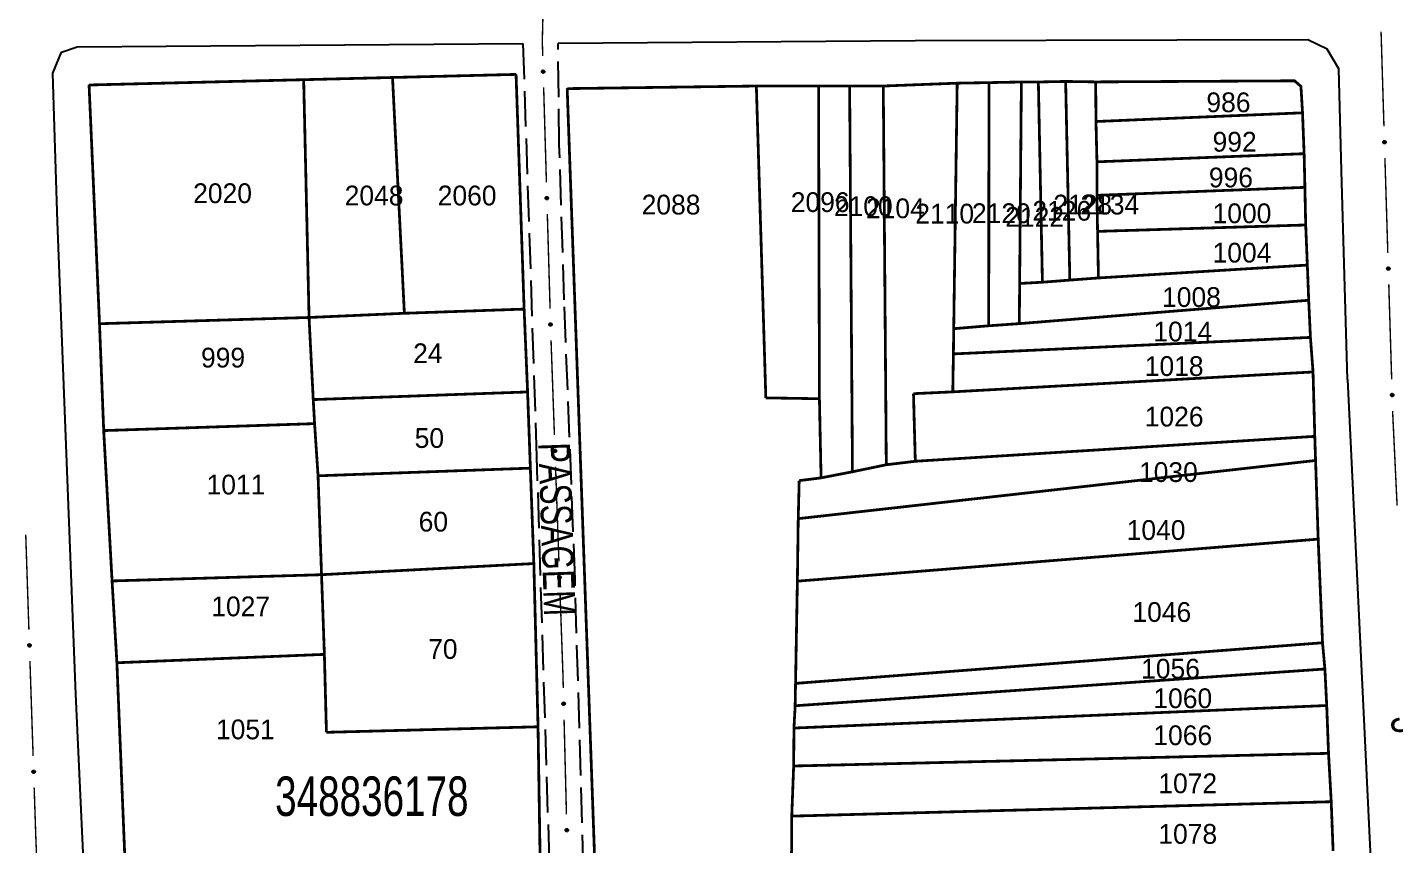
# Model space of a CAD drawing. Extents: x 202481 to 204056, y 4838981 to 4840330.
# Drawn here: x 202737.4 to 202910.4, y 4839778.5 to 4839881.9 of the extents above; entities that cross this region are included whole.
import ezdxf
from ezdxf.enums import TextEntityAlignment as Align

# ---------------------------------------------------------------- set-up
doc = ezdxf.new("R2010")
doc.units = 0
doc.header["$LTSCALE"] = 1.5
doc.header["$MEASUREMENT"] = 0
doc.linetypes.add('TRACO_11', pattern=[8, 3, -1, 3, -1])
for name, color, linetype in [('CD_MALHA_LOTES', 7, 'CONTINUOUS'), ('CD_TXT_QUADRA', 7, 'CONTINUOUS'), ('RU-QUADRA', 210, 'CONTINUOUS'), ('SV-EIXO-RUA-PAV', 20, 'CONTINUOUS'), ('SV-RUA-PAVIM', 7, 'CONTINUOUS'), ('SV-TXT-RUA-PAV', 7, 'CONTINUOUS'), ('Th_NmrPort', 1, 'CONTINUOUS')]:
    doc.layers.add(name, color=color, linetype=linetype)
doc.styles.add('ARIAL', font='ARIAL.SHX')

msp = doc.modelspace()

# ---------------------------------------------------------------- linework, layer by layer
at = {"layer": 'CD_MALHA_LOTES', "linetype": 'Continuous', "const_width": 0.35, "flags": 128}
for points in [[(202772.37, 4839875.24), (202745.22, 4839874.57)], [(202772.37, 4839875.24), (202783.61, 4839875.52)], [(202773.05, 4839845.16), (202772.37, 4839875.24)], [(202783.61, 4839875.52), (202799.24, 4839875.91)], [(202785.11, 4839845.69), (202783.61, 4839875.52)], [(202799.24, 4839875.91), (202800.26, 4839846.22)], [(202745.22, 4839874.57), (202746.54, 4839844.37)], [(202805.71, 4839874.11), (202829.64, 4839874.44)], [(202809.93, 4839755.71), (202805.71, 4839874.11)], [(202829.64, 4839874.44), (202837.51, 4839874.44)], [(202830.84, 4839834.99), (202829.64, 4839874.44)], [(202837.51, 4839874.44), (202841.44, 4839874.44)], [(202837.62, 4839834.88), (202837.51, 4839874.44)], [(202841.44, 4839874.44), (202845.7, 4839874.44)], [(202841.8, 4839825.64), (202841.44, 4839874.44)], [(202845.7, 4839874.44), (202855.05, 4839874.8)], [(202846.08, 4839826.53), (202845.7, 4839874.44)], [(202854.61, 4839843.74), (202855.05, 4839874.8)], [(202855.05, 4839874.8), (202859.07, 4839874.87)], [(202859.04, 4839844.11), (202859.07, 4839874.87)], [(202859.07, 4839874.87), (202863.17, 4839874.95)], [(202862.95, 4839849.46), (202863.17, 4839874.95)], [(202863.17, 4839874.95), (202865.32, 4839874.95)], [(202865.32, 4839874.95), (202868.77, 4839875.02)], [(202865.83, 4839849.62), (202865.32, 4839874.95)], [(202868.77, 4839875.02), (202872.57, 4839874.96)], [(202869.3, 4839849.89), (202868.77, 4839875.02)], [(202872.57, 4839874.96), (202897.73, 4839875.1), (202898.54, 4839874.39), (202898.74, 4839871.05)], [(202872.61, 4839869.95), (202872.57, 4839874.96)], [(202872.61, 4839869.95), (202898.74, 4839871.05)], [(202898.74, 4839871.05), (202898.94, 4839865.88)], [(202872.73, 4839864.85), (202872.61, 4839869.95)], [(202872.73, 4839864.85), (202898.94, 4839865.88)], [(202872.73, 4839860.61), (202872.73, 4839864.85)], [(202898.94, 4839865.88), (202899.04, 4839861.62)], [(202872.73, 4839860.61), (202899.04, 4839861.62)], [(202899.04, 4839861.62), (202899.14, 4839856.86)], [(202872.81, 4839856.05), (202872.73, 4839860.61)], [(202872.81, 4839856.05), (202899.14, 4839856.86)], [(202899.14, 4839856.86), (202899.35, 4839851.79)], [(202872.92, 4839850.16), (202872.81, 4839856.05)], [(202899.35, 4839851.79), (202872.92, 4839850.16)], [(202899.35, 4839851.79), (202899.52, 4839847.34)], [(202862.91, 4839844.38), (202862.95, 4839849.46)], [(202865.83, 4839849.62), (202862.95, 4839849.46)], [(202869.3, 4839849.89), (202865.83, 4839849.62)], [(202872.92, 4839850.16), (202869.3, 4839849.89)], [(202800.26, 4839846.22), (202785.11, 4839845.69)], [(202800.26, 4839846.22), (202800.7, 4839835.74)], [(202899.52, 4839847.34), (202862.91, 4839844.38)], [(202899.52, 4839847.34), (202899.74, 4839842.64)], [(202746.54, 4839844.37), (202773.05, 4839845.16)], [(202747.07, 4839830.85), (202746.54, 4839844.37)], [(202773.05, 4839845.16), (202785.11, 4839845.69)], [(202773.58, 4839834.77), (202773.05, 4839845.16)], [(202859.04, 4839844.11), (202854.61, 4839843.74)], [(202862.91, 4839844.38), (202859.04, 4839844.11)], [(202854.57, 4839840.55), (202854.61, 4839843.74)], [(202899.74, 4839842.64), (202854.57, 4839840.55)], [(202899.74, 4839842.64), (202900.07, 4839838.27)], [(202854.49, 4839835.75), (202854.57, 4839840.55)], [(202900.07, 4839838.27), (202854.49, 4839835.75)], [(202900.07, 4839838.27), (202900.29, 4839830.12)], [(202773.58, 4839834.77), (202800.7, 4839835.74)], [(202800.7, 4839835.74), (202801.05, 4839826.1)], [(202849.52, 4839835.52), (202854.49, 4839835.75)], [(202849.75, 4839826.97), (202849.52, 4839835.52)], [(202773.75, 4839831.73), (202773.58, 4839834.77)], [(202837.62, 4839834.88), (202830.84, 4839834.99)], [(202837.83, 4839824.87), (202837.62, 4839834.88)], [(202747.07, 4839830.85), (202773.75, 4839831.73)], [(202748.13, 4839811.83), (202747.07, 4839830.85)], [(202774.19, 4839825.13), (202773.75, 4839831.73)], [(202900.29, 4839830.12), (202849.75, 4839826.97)], [(202900.29, 4839830.12), (202900.39, 4839827.07)], [(202900.39, 4839827.07), (202834.94, 4839819.71)], [(202849.75, 4839826.97), (202846.08, 4839826.53)], [(202900.39, 4839827.07), (202900.72, 4839817.12)], [(202774.19, 4839825.13), (202801.05, 4839826.1)], [(202774.63, 4839812.62), (202774.19, 4839825.13)], [(202801.05, 4839826.1), (202801.49, 4839814.03)], [(202841.8, 4839825.64), (202837.83, 4839824.87)], [(202846.08, 4839826.53), (202841.8, 4839825.64)], [(202834.94, 4839819.71), (202835.06, 4839824.52)], [(202835.06, 4839824.52), (202837.83, 4839824.87)], [(202834.83, 4839811.8), (202834.94, 4839819.71)], [(202900.72, 4839817.12), (202834.83, 4839811.8)], [(202900.72, 4839817.12), (202901.27, 4839804.01)], [(202774.63, 4839812.62), (202801.49, 4839814.03)], [(202801.49, 4839814.03), (202802.02, 4839793.38)], [(202748.13, 4839811.83), (202774.63, 4839812.62)], [(202748.74, 4839801.48), (202748.13, 4839811.83)], [(202774.99, 4839802.54), (202774.63, 4839812.62)], [(202834.6, 4839798.87), (202834.83, 4839811.8)], [(202748.74, 4839801.48), (202774.99, 4839802.54)], [(202775.25, 4839792.68), (202774.99, 4839802.54)], [(202901.27, 4839804.01), (202834.6, 4839798.87)], [(202901.27, 4839804.01), (202901.57, 4839800.69)], [(202749.8, 4839775.46), (202748.74, 4839801.48)], [(202901.57, 4839800.69), (202834.55, 4839796.04)], [(202901.57, 4839800.69), (202901.8, 4839796.07)], [(202834.55, 4839796.04), (202834.6, 4839798.87)], [(202901.8, 4839796.07), (202834.4, 4839793.22)], [(202834.4, 4839793.22), (202834.55, 4839796.04)], [(202901.8, 4839796.07), (202902.03, 4839790.02)], [(202802.02, 4839793.38), (202775.25, 4839792.68)], [(202802.02, 4839793.38), (202802.28, 4839776.78)], [(202834.36, 4839788.42), (202834.4, 4839793.22)], [(202902.03, 4839790.02), (202834.36, 4839788.42)], [(202902.03, 4839790.02), (202902.37, 4839783.9)], [(202834.12, 4839782.08), (202834.36, 4839788.42)], [(202902.37, 4839783.9), (202834.12, 4839782.08)], [(202902.37, 4839783.9), (202902.61, 4839777.67)], [(202834.08, 4839775.36), (202834.12, 4839782.08)]]:
    msp.add_lwpolyline(points, dxfattribs=at)
at = {"layer": 'RU-QUADRA', "linetype": 'Continuous', "const_width": 0.18, "flags": 128}
for points in [[(202749.8, 4839775.46), (202748.74, 4839801.48), (202748.13, 4839811.83), (202747.07, 4839830.85), (202746.54, 4839844.37), (202745.22, 4839874.57), (202772.37, 4839875.24), (202783.61, 4839875.52), (202799.24, 4839875.91), (202800.26, 4839846.22), (202800.7, 4839835.74), (202801.05, 4839826.1), (202801.49, 4839814.03), (202802.02, 4839793.38), (202802.28, 4839776.78)], [(202809.93, 4839755.71), (202805.71, 4839874.11), (202829.64, 4839874.44), (202837.51, 4839874.44), (202841.44, 4839874.44), (202845.7, 4839874.44), (202855.05, 4839874.8), (202859.07, 4839874.87), (202863.17, 4839874.95), (202865.32, 4839874.95), (202868.77, 4839875.02), (202872.57, 4839874.96), (202897.73, 4839875.1), (202898.54, 4839874.39), (202898.74, 4839871.05), (202898.94, 4839865.88), (202899.04, 4839861.62), (202899.14, 4839856.86), (202899.35, 4839851.79), (202899.52, 4839847.34), (202899.74, 4839842.64), (202900.07, 4839838.27), (202900.29, 4839830.12), (202900.39, 4839827.07), (202900.72, 4839817.12), (202901.27, 4839804.01), (202901.57, 4839800.69), (202901.8, 4839796.07), (202902.03, 4839790.02), (202902.37, 4839783.9), (202902.61, 4839777.67)]]:
    msp.add_lwpolyline(points, dxfattribs=at)
at = {"layer": 'SV-EIXO-RUA-PAV', "const_width": 0.18}
for points in [[(202802.56, 4839880.12), (202802.71263, 4839886.25383)], [(202908.675608, 4839881.325384), (202909.041629, 4839869.330967)], [(202802.585135, 4839879.256095), (202802.56, 4839880.12)], [(202802.614218, 4839878.256518), (202802.585135, 4839879.256095)], [(202803.079538, 4839862.263285), (202802.730548, 4839874.25821)], [(202909.163637, 4839865.332828), (202909.529658, 4839853.338412)], [(202803.544858, 4839846.270053), (202803.195868, 4839858.264977)], [(202909.651665, 4839849.340273), (202910.017687, 4839837.345856)], [(202804.093035, 4839830.279502), (202803.665931, 4839842.271899)], [(202910.139694, 4839833.347717), (202910.15, 4839833.01)], [(202910.15, 4839833.01), (202910.704497, 4839821.361064)], [(202804.662506, 4839814.289639), (202804.235402, 4839826.282036)], [(202737.207328, 4839817.675807), (202737.606944, 4839805.682462)], [(202805.17, 4839800.04), (202804.804874, 4839810.292174)], [(202737.740149, 4839801.684681), (202738.139764, 4839789.691337)], [(202805.188566, 4839799.298906), (202805.17, 4839800.04)], [(202805.21361, 4839798.29922), (202805.188566, 4839799.298906)], [(202805.61432, 4839782.304238), (202805.313788, 4839794.300474)], [(202738.27297, 4839785.693555), (202738.472778, 4839779.696883)], [(202738.472778, 4839779.696883), (202738.49, 4839779.18)], [(202738.49, 4839779.18), (202738.711609, 4839773.70165)]]:
    msp.add_lwpolyline(points, dxfattribs=at)
at = {"layer": 'SV-EIXO-RUA-PAV'}
for points in [[(202802.566527, 4839876.110542), (202802.530481, 4839876.143598), (202802.50626, 4839876.179379), (202802.494648, 4839876.215036), (202802.492603, 4839876.249221), (202802.49445, 4839876.28443), (202802.504143, 4839876.319517), (202802.523528, 4839876.356076), (202802.556434, 4839876.392468), (202802.594719, 4839876.414871), (202802.629068, 4839876.428126), (202802.664591, 4839876.43231), (202802.698764, 4839876.429943), (202802.734877, 4839876.418669), (202802.771735, 4839876.398662), (202802.807528, 4839876.364689), (202802.831033, 4839876.329447), (202802.841359, 4839876.294663), (202802.84534, 4839876.258924), (202802.843024, 4839876.223001), (202802.83331, 4839876.188614), (202802.813099, 4839876.151541), (202802.779099, 4839876.116657), (202802.744218, 4839876.092813), (202802.709588, 4839876.082001), (202802.674314, 4839876.078874), (202802.638978, 4839876.080297), (202802.603302, 4839876.088573), (202802.566527, 4839876.110542)], [(202909.20828, 4839867.478869), (202909.244373, 4839867.445864), (202909.268645, 4839867.410118), (202909.280307, 4839867.374477), (202909.282401, 4839867.340295), (202909.280604, 4839867.305084), (202909.27096, 4839867.269984), (202909.251627, 4839867.233397), (202909.218774, 4839867.196958), (202909.180521, 4839867.174501), (202909.146191, 4839867.161197), (202909.110673, 4839867.156962), (202909.076497, 4839867.159281), (202909.040367, 4839867.170504), (202909.003482, 4839867.190458), (202908.96764, 4839867.224381), (202908.944085, 4839867.259588), (202908.93371, 4839867.294358), (202908.929678, 4839867.330092), (202908.931943, 4839867.366018), (202908.941609, 4839867.400418), (202908.961766, 4839867.437521), (202908.995717, 4839867.472452), (202909.030564, 4839867.496346), (202909.065179, 4839867.507207), (202909.100448, 4839867.510384), (202909.135787, 4839867.509012), (202909.171474, 4839867.500786), (202909.20828, 4839867.478869)], [(202803.031848, 4839860.11731), (202802.995801, 4839860.150366), (202802.97158, 4839860.186147), (202802.959968, 4839860.221804), (202802.957923, 4839860.255989), (202802.95977, 4839860.291198), (202802.969464, 4839860.326284), (202802.988849, 4839860.362844), (202803.021754, 4839860.399236), (202803.060039, 4839860.421639), (202803.094388, 4839860.434893), (202803.129911, 4839860.439078), (202803.164085, 4839860.436711), (202803.200198, 4839860.425437), (202803.237055, 4839860.40543), (202803.272848, 4839860.371457), (202803.296353, 4839860.336215), (202803.306679, 4839860.301431), (202803.31066, 4839860.265692), (202803.308344, 4839860.229769), (202803.29863, 4839860.195382), (202803.27842, 4839860.158308), (202803.24442, 4839860.123425), (202803.209538, 4839860.09958), (202803.174908, 4839860.088769), (202803.139634, 4839860.085641), (202803.104298, 4839860.087064), (202803.068622, 4839860.09534), (202803.031848, 4839860.11731)], [(202909.696309, 4839851.486313), (202909.732402, 4839851.453309), (202909.756674, 4839851.417563), (202909.768336, 4839851.381922), (202909.77043, 4839851.34774), (202909.768633, 4839851.312529), (202909.758989, 4839851.277428), (202909.739656, 4839851.240841), (202909.706802, 4839851.204402), (202909.668549, 4839851.181945), (202909.634219, 4839851.168642), (202909.598702, 4839851.164407), (202909.564525, 4839851.166725), (202909.528396, 4839851.177948), (202909.49151, 4839851.197903), (202909.455669, 4839851.231825), (202909.432114, 4839851.267033), (202909.421739, 4839851.301803), (202909.417707, 4839851.337536), (202909.419972, 4839851.373462), (202909.429637, 4839851.407863), (202909.449795, 4839851.444965), (202909.483745, 4839851.479897), (202909.518593, 4839851.503791), (202909.553208, 4839851.514652), (202909.588477, 4839851.517829), (202909.623815, 4839851.516456), (202909.659503, 4839851.508231), (202909.696309, 4839851.486313)], [(202803.497168, 4839844.124078), (202803.461121, 4839844.157134), (202803.436901, 4839844.192914), (202803.425289, 4839844.228572), (202803.423244, 4839844.262757), (202803.42509, 4839844.297965), (202803.434784, 4839844.333052), (202803.454169, 4839844.369611), (202803.487075, 4839844.406004), (202803.525359, 4839844.428407), (202803.559708, 4839844.441661), (202803.595232, 4839844.445846), (202803.629405, 4839844.443479), (202803.665518, 4839844.432204), (202803.702376, 4839844.412198), (202803.738169, 4839844.378224), (202803.761674, 4839844.342983), (202803.772, 4839844.308199), (202803.775981, 4839844.272459), (202803.773664, 4839844.236537), (202803.76395, 4839844.20215), (202803.74374, 4839844.165076), (202803.70974, 4839844.130193), (202803.674859, 4839844.106348), (202803.640229, 4839844.095536), (202803.604955, 4839844.092409), (202803.569618, 4839844.093832), (202803.533943, 4839844.102108), (202803.497168, 4839844.124078)], [(202910.184337, 4839835.493758), (202910.220431, 4839835.460754), (202910.244703, 4839835.425007), (202910.256365, 4839835.389366), (202910.258459, 4839835.355184), (202910.256662, 4839835.319973), (202910.247018, 4839835.284873), (202910.227685, 4839835.248286), (202910.194831, 4839835.211847), (202910.156578, 4839835.18939), (202910.122248, 4839835.176086), (202910.086731, 4839835.171851), (202910.052554, 4839835.17417), (202910.016425, 4839835.185393), (202909.979539, 4839835.205347), (202909.943698, 4839835.23927), (202909.920143, 4839835.274478), (202909.909768, 4839835.309247), (202909.905736, 4839835.344981), (202909.908001, 4839835.380907), (202909.917666, 4839835.415308), (202909.937824, 4839835.45241), (202909.971774, 4839835.487342), (202910.006622, 4839835.511236), (202910.041236, 4839835.522096), (202910.076506, 4839835.525274), (202910.111844, 4839835.523901), (202910.147532, 4839835.515676), (202910.184337, 4839835.493758)], [(202804.059322, 4839828.133261), (202804.02306, 4839828.166082), (202803.998607, 4839828.201704), (202803.986763, 4839828.237285), (202803.984496, 4839828.271456), (202803.986113, 4839828.306676), (202803.995578, 4839828.341825), (202804.014724, 4839828.378509), (202804.047392, 4839828.415115), (202804.08553, 4839828.437767), (202804.119792, 4839828.451245), (202804.155287, 4839828.455661), (202804.189475, 4839828.453517), (202804.225661, 4839828.442478), (202804.262648, 4839828.422712), (202804.298662, 4839828.388972), (202804.322396, 4839828.353885), (202804.332948, 4839828.319168), (202804.337162, 4839828.283455), (202804.33508, 4839828.247519), (202804.32559, 4839828.213069), (202804.305621, 4839828.175865), (202804.271849, 4839828.14076), (202804.237124, 4839828.116689), (202804.202565, 4839828.105652), (202804.167312, 4839828.102295), (202804.131967, 4839828.103488), (202804.096238, 4839828.111532), (202804.059322, 4839828.133261)], [(202804.628793, 4839812.143399), (202804.592532, 4839812.176219), (202804.568078, 4839812.211841), (202804.556235, 4839812.247422), (202804.553967, 4839812.281593), (202804.555584, 4839812.316813), (202804.565049, 4839812.351962), (202804.584196, 4839812.388647), (202804.616864, 4839812.425253), (202804.655002, 4839812.447905), (202804.689264, 4839812.461383), (202804.724759, 4839812.465799), (202804.758947, 4839812.463654), (202804.795133, 4839812.452615), (202804.83212, 4839812.432849), (202804.868133, 4839812.39911), (202804.891867, 4839812.364022), (202804.902419, 4839812.329306), (202804.906633, 4839812.293593), (202804.904551, 4839812.257656), (202804.895061, 4839812.223206), (202804.875093, 4839812.186002), (202804.841321, 4839812.150898), (202804.806595, 4839812.126827), (202804.772036, 4839812.11579), (202804.736783, 4839812.112433), (202804.701439, 4839812.113626), (202804.66571, 4839812.121669), (202804.628793, 4839812.143399)], [(202737.778781, 4839803.830838), (202737.814967, 4839803.797935), (202737.839338, 4839803.762257), (202737.851101, 4839803.726649), (202737.85329, 4839803.692473), (202737.851592, 4839803.657257), (202737.842046, 4839803.622129), (202737.822816, 4839803.585489), (202737.790064, 4839803.548958), (202737.751874, 4839803.526393), (202737.717582, 4839803.512994), (202737.682076, 4839803.508659), (202737.647893, 4839803.510882), (202737.611733, 4839803.522004), (202737.574791, 4839803.541855), (202737.538855, 4839803.575677), (202737.515202, 4839803.610819), (202737.504729, 4839803.645559), (202737.500597, 4839803.681281), (202737.502762, 4839803.717213), (202737.51233, 4839803.751641), (202737.532384, 4839803.7888), (202737.566237, 4839803.823826), (202737.601017, 4839803.847818), (202737.635601, 4839803.858776), (202737.670862, 4839803.862052), (202737.706204, 4839803.860778), (202737.741914, 4839803.852653), (202737.778781, 4839803.830838)], [(202805.157251, 4839796.153455), (202805.121339, 4839796.186656), (202805.097263, 4839796.222534), (202805.085795, 4839796.258238), (202805.083888, 4839796.292431), (202805.085877, 4839796.327632), (202805.095712, 4839796.362679), (202805.115245, 4839796.39916), (202805.148297, 4839796.435419), (202805.186672, 4839796.457667), (202805.221074, 4839796.470782), (202805.256614, 4839796.474824), (202805.290778, 4839796.472319), (202805.326845, 4839796.460898), (202805.363621, 4839796.440743), (202805.399277, 4839796.406625), (202805.422639, 4839796.371289), (202805.432825, 4839796.336463), (202805.436661, 4839796.300708), (202805.4342, 4839796.264795), (202805.424347, 4839796.230448), (202805.403987, 4839796.193456), (202805.369846, 4839796.158711), (202805.334869, 4839796.135007), (202805.300196, 4839796.124335), (202805.264909, 4839796.121351), (202805.229579, 4839796.122916), (202805.193937, 4839796.131336), (202805.157251, 4839796.153455)], [(202738.311602, 4839787.839712), (202738.347788, 4839787.806809), (202738.372159, 4839787.771131), (202738.383922, 4839787.735523), (202738.386111, 4839787.701347), (202738.384413, 4839787.666131), (202738.374867, 4839787.631004), (202738.355637, 4839787.594363), (202738.322885, 4839787.557832), (202738.284695, 4839787.535268), (202738.250403, 4839787.521868), (202738.214897, 4839787.517533), (202738.180714, 4839787.519756), (202738.144554, 4839787.530878), (202738.107612, 4839787.550729), (202738.071676, 4839787.584551), (202738.048023, 4839787.619693), (202738.03755, 4839787.654433), (202738.033418, 4839787.690156), (202738.035583, 4839787.726088), (202738.045151, 4839787.760515), (202738.065205, 4839787.797674), (202738.099057, 4839787.832701), (202738.133838, 4839787.856692), (202738.168422, 4839787.86765), (202738.203683, 4839787.870926), (202738.239025, 4839787.869652), (202738.274735, 4839787.861527), (202738.311602, 4839787.839712)], [(202805.557961, 4839780.158473), (202805.522048, 4839780.191674), (202805.497972, 4839780.227552), (202805.486504, 4839780.263256), (202805.484597, 4839780.297449), (202805.486586, 4839780.33265), (202805.496422, 4839780.367698), (202805.515954, 4839780.404178), (202805.549006, 4839780.440437), (202805.587381, 4839780.462685), (202805.621784, 4839780.475801), (202805.657323, 4839780.479842), (202805.691487, 4839780.477337), (202805.727554, 4839780.465917), (202805.764331, 4839780.445762), (202805.799986, 4839780.411644), (202805.823348, 4839780.376308), (202805.833534, 4839780.341482), (202805.837371, 4839780.305727), (202805.834909, 4839780.269814), (202805.825056, 4839780.235466), (202805.804696, 4839780.198475), (202805.770556, 4839780.163729), (202805.735578, 4839780.140026), (202805.700905, 4839780.129354), (202805.665619, 4839780.126369), (202805.630288, 4839780.127935), (202805.594646, 4839780.136355), (202805.557961, 4839780.158473)]]:
    msp.add_lwpolyline(points, close=True, dxfattribs=at)
for points in [[(202802.50626, 4839876.179379), (202802.49445, 4839876.28443)], [(202802.516586, 4839876.163935), (202802.50054, 4839876.293153)], [(202802.530481, 4839876.143598), (202802.504143, 4839876.319517)], [(202802.547624, 4839876.129346), (202802.514472, 4839876.330416)], [(202802.566527, 4839876.110542), (202802.523528, 4839876.356076)], [(202802.586688, 4839876.10045), (202802.541964, 4839876.370804)], [(202802.603302, 4839876.088573), (202802.556434, 4839876.392468)], [(202802.621143, 4839876.089167), (202802.575269, 4839876.399075)], [(202802.638978, 4839876.080297), (202802.594719, 4839876.414871)], [(202802.655441, 4839876.083339), (202802.610255, 4839876.416474)], [(202802.674314, 4839876.078874), (202802.629068, 4839876.428126)], [(202802.692307, 4839876.083047), (202802.649492, 4839876.428536)], [(202802.709588, 4839876.082001), (202802.664591, 4839876.43231)], [(202802.727571, 4839876.090898), (202802.682267, 4839876.428125)], [(202802.744218, 4839876.092813), (202802.698764, 4839876.429943)], [(202802.762597, 4839876.106933), (202802.718007, 4839876.419609)], [(202802.779099, 4839876.116657), (202802.734877, 4839876.418669)], [(202802.794459, 4839876.137893), (202802.753906, 4839876.405637)], [(202802.813099, 4839876.151541), (202802.771735, 4839876.398662)], [(202802.820666, 4839876.175513), (202802.790321, 4839876.373934)], [(202802.83331, 4839876.188614), (202802.807528, 4839876.364689)], [(202802.837405, 4839876.210127), (202802.819956, 4839876.340669)], [(202802.843024, 4839876.223001), (202802.831033, 4839876.329447)], [(202908.931943, 4839867.366018), (202908.944085, 4839867.259588)], [(202908.937544, 4839867.378899), (202908.955178, 4839867.248382)], [(202908.941609, 4839867.400418), (202908.96764, 4839867.224381)], [(202908.954234, 4839867.413538), (202908.98486, 4839867.215159)], [(202908.961766, 4839867.437521), (202909.003482, 4839867.190458)], [(202908.980388, 4839867.451195), (202909.02132, 4839867.183508)], [(202908.995717, 4839867.472452), (202909.040367, 4839867.170504)], [(202909.012205, 4839867.4822), (202909.057239, 4839867.169588)], [(202909.030564, 4839867.496346), (202909.076497, 4839867.159281)], [(202909.047209, 4839867.498284), (202909.092992, 4839867.161122)], [(202909.065179, 4839867.507207), (202909.110673, 4839867.156962)], [(202909.082462, 4839867.506186), (202909.125766, 4839867.160757)], [(202909.100448, 4839867.510384), (202909.146191, 4839867.161197)], [(202909.119328, 4839867.505946), (202909.164986, 4839867.172876)], [(202909.135787, 4839867.509012), (202909.180521, 4839867.174501)], [(202909.153633, 4839867.500167), (202909.199948, 4839867.190324)], [(202909.171474, 4839867.500786), (202909.218774, 4839867.196958)], [(202909.188105, 4839867.488932), (202909.233213, 4839867.218643)], [(202909.20828, 4839867.478869), (202909.251627, 4839867.233397)], [(202909.22721, 4839867.460092), (202909.260647, 4839867.259069)], [(202909.244373, 4839867.445864), (202909.27096, 4839867.269984)], [(202909.258297, 4839867.425547), (202909.274526, 4839867.296352)], [(202909.268645, 4839867.410118), (202909.280604, 4839867.305084)], [(202802.97158, 4839860.186147), (202802.95977, 4839860.291198)], [(202802.981906, 4839860.170703), (202802.96586, 4839860.299921)], [(202802.995801, 4839860.150366), (202802.969464, 4839860.326284)], [(202803.012945, 4839860.136114), (202802.979792, 4839860.337184)], [(202803.031848, 4839860.11731), (202802.988849, 4839860.362844)], [(202803.052008, 4839860.107218), (202803.007284, 4839860.377572)], [(202803.068622, 4839860.09534), (202803.021754, 4839860.399236)], [(202803.086464, 4839860.095935), (202803.040589, 4839860.405843)], [(202803.104298, 4839860.087064), (202803.060039, 4839860.421639)], [(202803.120761, 4839860.090107), (202803.075576, 4839860.423242)], [(202803.139634, 4839860.085641), (202803.094388, 4839860.434893)], [(202803.157627, 4839860.089814), (202803.114813, 4839860.435304)], [(202803.174908, 4839860.088769), (202803.129911, 4839860.439078)], [(202803.192891, 4839860.097666), (202803.147587, 4839860.434893)], [(202803.209538, 4839860.09958), (202803.164085, 4839860.436711)], [(202803.227917, 4839860.113701), (202803.183327, 4839860.426377)], [(202803.24442, 4839860.123425), (202803.200198, 4839860.425437)], [(202803.259779, 4839860.14466), (202803.219227, 4839860.412405)], [(202803.27842, 4839860.158308), (202803.237055, 4839860.40543)], [(202803.285986, 4839860.182281), (202803.255642, 4839860.380702)], [(202803.29863, 4839860.195382), (202803.272848, 4839860.371457)], [(202803.302726, 4839860.216895), (202803.285276, 4839860.347437)], [(202803.308344, 4839860.229769), (202803.296353, 4839860.336215)], [(202909.419972, 4839851.373462), (202909.432114, 4839851.267033)], [(202909.425572, 4839851.386344), (202909.443207, 4839851.255827)], [(202909.429637, 4839851.407863), (202909.455669, 4839851.231825)], [(202909.442262, 4839851.420982), (202909.472889, 4839851.222604)], [(202909.449795, 4839851.444965), (202909.49151, 4839851.197903)], [(202909.468416, 4839851.45864), (202909.509349, 4839851.190953)], [(202909.483745, 4839851.479897), (202909.528396, 4839851.177948)], [(202909.500234, 4839851.489644), (202909.545268, 4839851.177032)], [(202909.518593, 4839851.503791), (202909.564525, 4839851.166725)], [(202909.535237, 4839851.505729), (202909.58102, 4839851.168567)], [(202909.553208, 4839851.514652), (202909.598702, 4839851.164407)], [(202909.57049, 4839851.513631), (202909.613795, 4839851.168202)], [(202909.588477, 4839851.517829), (202909.634219, 4839851.168642)], [(202909.607357, 4839851.51339), (202909.653015, 4839851.18032)], [(202909.623815, 4839851.516456), (202909.668549, 4839851.181945)], [(202909.641662, 4839851.507612), (202909.687977, 4839851.197769)], [(202909.659503, 4839851.508231), (202909.706802, 4839851.204402)], [(202909.676134, 4839851.496377), (202909.721241, 4839851.226087)], [(202909.696309, 4839851.486313), (202909.739656, 4839851.240841)], [(202909.715238, 4839851.467537), (202909.748676, 4839851.266514)], [(202909.732402, 4839851.453309), (202909.758989, 4839851.277428)], [(202909.746326, 4839851.432991), (202909.762555, 4839851.303797)], [(202909.756674, 4839851.417563), (202909.768633, 4839851.312529)], [(202803.436901, 4839844.192914), (202803.42509, 4839844.297965)], [(202803.447226, 4839844.177471), (202803.431181, 4839844.306689)], [(202803.461121, 4839844.157134), (202803.434784, 4839844.333052)], [(202803.478265, 4839844.142881), (202803.445113, 4839844.343952)], [(202803.497168, 4839844.124078), (202803.454169, 4839844.369611)], [(202803.517328, 4839844.113986), (202803.472605, 4839844.384339)], [(202803.533943, 4839844.102108), (202803.487075, 4839844.406004)], [(202803.551784, 4839844.102702), (202803.50591, 4839844.41261)], [(202803.569618, 4839844.093832), (202803.525359, 4839844.428407)], [(202803.586081, 4839844.096875), (202803.540896, 4839844.43001)], [(202803.604955, 4839844.092409), (202803.559708, 4839844.441661)], [(202803.622947, 4839844.096582), (202803.580133, 4839844.442072)], [(202803.640229, 4839844.095536), (202803.595232, 4839844.445846)], [(202803.658212, 4839844.104434), (202803.612907, 4839844.44166)], [(202803.674859, 4839844.106348), (202803.629405, 4839844.443479)], [(202803.693238, 4839844.120469), (202803.648648, 4839844.433145)], [(202803.70974, 4839844.130193), (202803.665518, 4839844.432204)], [(202803.725099, 4839844.151428), (202803.684547, 4839844.419173)], [(202803.74374, 4839844.165076), (202803.702376, 4839844.412198)], [(202803.751307, 4839844.189048), (202803.720962, 4839844.38747)], [(202803.76395, 4839844.20215), (202803.738169, 4839844.378224)], [(202803.768046, 4839844.223663), (202803.750597, 4839844.354205)], [(202803.773664, 4839844.236537), (202803.761674, 4839844.342983)], [(202909.908001, 4839835.380907), (202909.920143, 4839835.274478)], [(202909.913601, 4839835.393789), (202909.931236, 4839835.263272)], [(202909.917666, 4839835.415308), (202909.943698, 4839835.23927)], [(202909.930291, 4839835.428427), (202909.960918, 4839835.230049)], [(202909.937824, 4839835.45241), (202909.979539, 4839835.205347)], [(202909.956445, 4839835.466084), (202909.997378, 4839835.198397)], [(202909.971774, 4839835.487342), (202910.016425, 4839835.185393)], [(202909.988263, 4839835.497089), (202910.033297, 4839835.184477)], [(202910.006622, 4839835.511236), (202910.052554, 4839835.17417)], [(202910.023266, 4839835.513174), (202910.069049, 4839835.176012)], [(202910.041236, 4839835.522096), (202910.086731, 4839835.171851)], [(202910.058519, 4839835.521075), (202910.101824, 4839835.175647)], [(202910.076506, 4839835.525274), (202910.122248, 4839835.176086)], [(202910.095386, 4839835.520835), (202910.141044, 4839835.187765)], [(202910.111844, 4839835.523901), (202910.156578, 4839835.18939)], [(202910.129691, 4839835.515056), (202910.176005, 4839835.205214)], [(202910.147532, 4839835.515676), (202910.194831, 4839835.211847)], [(202910.164163, 4839835.503822), (202910.20927, 4839835.233532)], [(202910.184337, 4839835.493758), (202910.227685, 4839835.248286)], [(202910.203267, 4839835.474982), (202910.236705, 4839835.273959)], [(202910.220431, 4839835.460754), (202910.247018, 4839835.284873)], [(202910.234355, 4839835.440436), (202910.250584, 4839835.311241)], [(202910.244703, 4839835.425007), (202910.256662, 4839835.319973)], [(202803.998607, 4839828.201704), (202803.986113, 4839828.306676)], [(202804.009033, 4839828.186328), (202803.992146, 4839828.315438)], [(202804.02306, 4839828.166082), (202803.995578, 4839828.341825)], [(202804.040296, 4839828.151941), (202804.005835, 4839828.352791)], [(202804.059322, 4839828.133261), (202804.014724, 4839828.378509)], [(202804.079547, 4839828.123301), (202804.033064, 4839828.393357)], [(202804.096238, 4839828.111532), (202804.047392, 4839828.415115)], [(202804.114076, 4839828.112242), (202804.066184, 4839828.421845)], [(202804.131967, 4839828.103488), (202804.08553, 4839828.437767)], [(202804.14841, 4839828.106638), (202804.101056, 4839828.439471)], [(202804.167312, 4839828.102295), (202804.119792, 4839828.451245)], [(202804.185277, 4839828.106585), (202804.140214, 4839828.451789)], [(202804.202565, 4839828.105652), (202804.155287, 4839828.455661)], [(202804.22049, 4839828.114666), (202804.17299, 4839828.451591)], [(202804.237124, 4839828.116689), (202804.189475, 4839828.453517)], [(202804.25541, 4839828.130929), (202804.208785, 4839828.443308)], [(202804.271849, 4839828.14076), (202804.225661, 4839828.442478)], [(202804.28707, 4839828.162095), (202804.244774, 4839828.42957)], [(202804.305621, 4839828.175865), (202804.262648, 4839828.422712)], [(202804.313032, 4839828.199886), (202804.281395, 4839828.398105)], [(202804.32559, 4839828.213069), (202804.298662, 4839828.388972)], [(202804.329545, 4839828.234608), (202804.311246, 4839828.365034)], [(202804.33508, 4839828.247519), (202804.322396, 4839828.353885)], [(202804.568078, 4839812.211841), (202804.555584, 4839812.316813)], [(202804.578504, 4839812.196465), (202804.561618, 4839812.325576)], [(202804.592532, 4839812.176219), (202804.565049, 4839812.351962)], [(202804.609768, 4839812.162079), (202804.575307, 4839812.362929)], [(202804.628793, 4839812.143399), (202804.584196, 4839812.388647)], [(202804.649019, 4839812.133438), (202804.602535, 4839812.403495)], [(202804.66571, 4839812.121669), (202804.616864, 4839812.425253)], [(202804.683547, 4839812.122379), (202804.635655, 4839812.431982)], [(202804.701439, 4839812.113626), (202804.655002, 4839812.447905)], [(202804.717881, 4839812.116775), (202804.670528, 4839812.449609)], [(202804.736783, 4839812.112433), (202804.689264, 4839812.461383)], [(202804.754749, 4839812.116723), (202804.709685, 4839812.461926)], [(202804.772036, 4839812.11579), (202804.724759, 4839812.465799)], [(202804.789961, 4839812.124804), (202804.742461, 4839812.461728)], [(202804.806595, 4839812.126827), (202804.758947, 4839812.463654)], [(202804.824882, 4839812.141067), (202804.778257, 4839812.453445)], [(202804.841321, 4839812.150898), (202804.795133, 4839812.452615)], [(202804.856541, 4839812.172233), (202804.814246, 4839812.439708)], [(202804.875093, 4839812.186002), (202804.83212, 4839812.432849)], [(202804.882503, 4839812.210023), (202804.850867, 4839812.408243)], [(202804.895061, 4839812.223206), (202804.868133, 4839812.39911)], [(202804.899016, 4839812.244746), (202804.880718, 4839812.375171)], [(202804.904551, 4839812.257656), (202804.891867, 4839812.364022)], [(202737.502762, 4839803.717213), (202737.515202, 4839803.610819)], [(202737.508326, 4839803.730111), (202737.526326, 4839803.599644)], [(202737.51233, 4839803.751641), (202737.538855, 4839803.575677)], [(202737.524919, 4839803.764796), (202737.556101, 4839803.566504)], [(202737.532384, 4839803.7888), (202737.574791, 4839803.541855)], [(202737.550967, 4839803.802526), (202737.592649, 4839803.534955)], [(202737.566237, 4839803.823826), (202737.611733, 4839803.522004)], [(202737.582698, 4839803.83362), (202737.628607, 4839803.521135)], [(202737.601017, 4839803.847818), (202737.647893, 4839803.510882)], [(202737.617656, 4839803.849803), (202737.664383, 4839803.51277)], [(202737.635601, 4839803.858776), (202737.682076, 4839803.508659)], [(202737.652887, 4839803.857803), (202737.697159, 4839803.512497)], [(202737.670862, 4839803.862052), (202737.717582, 4839803.512994)], [(202737.689754, 4839803.857666), (202737.736344, 4839803.524725)], [(202737.706204, 4839803.860778), (202737.751874, 4839803.526393)], [(202737.724075, 4839803.851983), (202737.771257, 4839803.542271)], [(202737.741914, 4839803.852653), (202737.790064, 4839803.548958)], [(202737.758578, 4839803.840845), (202737.804442, 4839803.570683)], [(202737.778781, 4839803.830838), (202737.822816, 4839803.585489)], [(202737.797763, 4839803.812115), (202737.831764, 4839803.611186)], [(202737.814967, 4839803.797935), (202737.842046, 4839803.622129)], [(202737.828948, 4839803.777656), (202737.845538, 4839803.648508)], [(202737.839338, 4839803.762257), (202737.851592, 4839803.657257)], [(202805.097263, 4839796.222534), (202805.085877, 4839796.327632)], [(202805.107526, 4839796.207049), (202805.092002, 4839796.33633)], [(202805.121339, 4839796.186656), (202805.095712, 4839796.362679)], [(202805.138424, 4839796.172334), (202805.106085, 4839796.373537)], [(202805.157251, 4839796.153455), (202805.115245, 4839796.39916)], [(202805.177371, 4839796.143281), (202805.13374, 4839796.413813)], [(202805.193937, 4839796.131336), (202805.148297, 4839796.435419)], [(202805.211781, 4839796.131858), (202805.167159, 4839796.441949)], [(202805.229579, 4839796.122916), (202805.186672, 4839796.457667)], [(202805.246054, 4839796.125892), (202805.202215, 4839796.459207)], [(202805.264909, 4839796.121351), (202805.221074, 4839796.470782)], [(202805.282919, 4839796.125451), (202805.2415, 4839796.471111)], [(202805.300196, 4839796.124335), (202805.256614, 4839796.474824)], [(202805.318214, 4839796.13316), (202805.274273, 4839796.470567)], [(202805.334869, 4839796.135007), (202805.290778, 4839796.472319)], [(202805.353305, 4839796.149053), (202805.309978, 4839796.461907)], [(202805.369846, 4839796.158711), (202805.326845, 4839796.460898)], [(202805.385291, 4839796.179884), (202805.345821, 4839796.44779)], [(202805.403987, 4839796.193456), (202805.363621, 4839796.440743)], [(202805.41165, 4839796.217398), (202805.382107, 4839796.41594)], [(202805.424347, 4839796.230448), (202805.399277, 4839796.406625)], [(202805.428529, 4839796.251944), (202805.411608, 4839796.382556)], [(202805.4342, 4839796.264795), (202805.422639, 4839796.371289)], [(202738.035583, 4839787.726088), (202738.048023, 4839787.619693)], [(202738.041147, 4839787.738985), (202738.059147, 4839787.608518)], [(202738.045151, 4839787.760515), (202738.071676, 4839787.584551)], [(202738.05774, 4839787.77367), (202738.088922, 4839787.575378)], [(202738.065205, 4839787.797674), (202738.107612, 4839787.550729)], [(202738.083788, 4839787.811401), (202738.12547, 4839787.543829)], [(202738.099057, 4839787.832701), (202738.144554, 4839787.530878)], [(202738.115519, 4839787.842494), (202738.161428, 4839787.530009)], [(202738.133838, 4839787.856692), (202738.180714, 4839787.519756)], [(202738.150477, 4839787.858677), (202738.197204, 4839787.521644)], [(202738.168422, 4839787.86765), (202738.214897, 4839787.517533)], [(202738.185708, 4839787.866677), (202738.22998, 4839787.521371)], [(202738.203683, 4839787.870926), (202738.250403, 4839787.521868)], [(202738.222575, 4839787.86654), (202738.269165, 4839787.533599)], [(202738.239025, 4839787.869652), (202738.284695, 4839787.535268)], [(202738.256896, 4839787.860857), (202738.304078, 4839787.551146)], [(202738.274735, 4839787.861527), (202738.322885, 4839787.557832)], [(202738.291399, 4839787.849719), (202738.337263, 4839787.579557)], [(202738.311602, 4839787.839712), (202738.355637, 4839787.594363)], [(202738.330584, 4839787.820989), (202738.364585, 4839787.62006)], [(202738.347788, 4839787.806809), (202738.374867, 4839787.631004)], [(202738.361768, 4839787.786531), (202738.378359, 4839787.657382)], [(202738.372159, 4839787.771131), (202738.384413, 4839787.666131)], [(202805.497972, 4839780.227552), (202805.486586, 4839780.33265)], [(202805.508235, 4839780.212067), (202805.492712, 4839780.341349)], [(202805.522048, 4839780.191674), (202805.496422, 4839780.367698)], [(202805.539134, 4839780.177353), (202805.506794, 4839780.378555)], [(202805.557961, 4839780.158473), (202805.515954, 4839780.404178)], [(202805.57808, 4839780.1483), (202805.534449, 4839780.418832)], [(202805.594646, 4839780.136355), (202805.549006, 4839780.440437)], [(202805.61249, 4839780.136877), (202805.567868, 4839780.446968)], [(202805.630288, 4839780.127935), (202805.587381, 4839780.462685)], [(202805.646763, 4839780.130911), (202805.602924, 4839780.464225)], [(202805.665619, 4839780.126369), (202805.621784, 4839780.475801)], [(202805.683628, 4839780.130469), (202805.64221, 4839780.476129)], [(202805.700905, 4839780.129354), (202805.657323, 4839780.479842)], [(202805.718924, 4839780.138178), (202805.674982, 4839780.475585)], [(202805.735578, 4839780.140026), (202805.691487, 4839780.477337)], [(202805.754014, 4839780.154072), (202805.710688, 4839780.466925)], [(202805.770556, 4839780.163729), (202805.727554, 4839780.465917)], [(202805.786001, 4839780.184902), (202805.74653, 4839780.452809)], [(202805.804696, 4839780.198475), (202805.764331, 4839780.445762)], [(202805.81236, 4839780.222416), (202805.782817, 4839780.420959)], [(202805.825056, 4839780.235466), (202805.799986, 4839780.411644)], [(202805.829239, 4839780.256963), (202805.812317, 4839780.387574)], [(202805.834909, 4839780.269814), (202805.823348, 4839780.376308)]]:
    msp.add_lwpolyline(points, dxfattribs=at)
at = {"layer": 'SV-RUA-PAVIM', "linetype": 'Continuous'}
for points in [[(202747.99, 4839701.6, 5.71), (202746.51, 4839733.59, 5.1), (202743.53, 4839797.5, 5.13), (202741.22, 4839857.25, 5.06), (202740.85, 4839869.25, 5.08), (202740.64, 4839876.07, 5.08), (202741.72, 4839878.73, 5.08), (202743.7, 4839879.41, 5.1), (202800.1, 4839879.8, 5.1)], [(202904.44, 4839837.33, 6.22), (202903.69, 4839863.71, 6.22), (202903.32, 4839876.61, 5.7), (202901.84, 4839879.11, 5.68), (202899.42, 4839880.27, 5.72), (202849.74, 4839880.15, 5.14), (202804.56, 4839879.81, 5.1)], [(202904.44, 4839837.33, 6.47), (202908.31, 4839756.52, 7.63), (202911.24, 4839686.04, 8.72), (202913.88, 4839622.92, 9.52), (202914.34, 4839611.52, 9.52)]]:
    msp.add_polyline3d(points, dxfattribs=at)
at = {"layer": 'SV-RUA-PAVIM', "linetype": 'TRACO_11'}
for points in [[(202800.1, 4839879.8, 5.1), (202801.79, 4839829.01, 5.1), (202803.64, 4839769.53, 5.1), (202803.79, 4839762.84, 5.1), (202805.48, 4839735.95, 5.1), (202807.94, 4839704.36, 5.1), (202779.97, 4839701.9, 5.1), (202747.99, 4839701.6, 5.1)], [(202748.31, 4839694.76, 5.71), (202748.3, 4839696.22, 5.71), (202749.07, 4839697.14, 5.71), (202807.94, 4839700.06, 5.71), (202808.25, 4839699.06, 5.1), (202809.78, 4839678.16, 5.1), (202813.63, 4839678.31, 5.1), (202812.86, 4839687.76, 5.1), (202811.93, 4839699.6, 5.1), (202811.63, 4839704.82, 5.1), (202810.71, 4839717.73, 5.1), (202809.94, 4839735.56, 5.1), (202808.25, 4839756.7, 5.1), (202807.94, 4839769.22, 5.1), (202806.71, 4839812.03, 5.1), (202805.33, 4839847.38, 5.1), (202804.71, 4839867.05, 5.1), (202804.56, 4839879.81, 5.1)]]:
    msp.add_polyline3d(points, dxfattribs=at)

# ---------------------------------------------------------------- texts
at = {"layer": 'CD_TXT_QUADRA', "style": 'ARIAL', "width": 0.7}
msp.add_text('348836178', height=5, dxfattribs=at).set_placement((202768.76, 4839782.1))
at = {"layer": 'SV-TXT-RUA-PAV', "style": 'ARIAL', "width": 0.7}
for s, p in [('PASSAGEM', (202802.04, 4839829.27)), ('3', (202909.961043, 4839794.653852))]:
    msp.add_text(s, height=4, rotation=272, dxfattribs=at).set_placement(p)
at = {"layer": 'Th_NmrPort', "color": 1}
for s, p in [('986', (202886.58, 4839872.38)), ('992', (202887.36, 4839867.39)), ('996', (202886.89, 4839862.87)), ('2020', (202758.39, 4839860.88)), ('2048', (202777.56, 4839860.59)), ('2060', (202789.33, 4839860.59)), ('2088', (202815.13, 4839859.44)), ('2096', (202834, 4839859.75)), ('2100', (202839.45, 4839859.236667)), ('2104', (202843.51, 4839858.97)), ('2126', (202864.56, 4839858.66)), ('2128', (202867.21, 4839859.44)), ('2134', (202870.64, 4839859.44)), ('2110', (202849.75, 4839858.296667)), ('2120', (202856.92, 4839858.35)), ('2122', (202861.13, 4839857.88)), ('1000', (202887.36, 4839858.34)), ('1004', (202887.36, 4839853.36)), ('1008', (202880.97, 4839847.74)), ('1014', (202879.87, 4839843.38)), ('999', (202759.383333, 4839840.08)), ('24', (202786.22, 4839840.63)), ('1018', (202878.78, 4839839.01)), ('1026', (202878.78, 4839832.62)), ('50', (202786.413333, 4839829.91)), ('1030', (202878.053333, 4839825.6)), ('1011', (202760.083333, 4839824.02)), ('60', (202786.92, 4839819.33)), ('1040', (202876.493333, 4839818.27)), ('1027', (202760.683333, 4839808.61)), ('1046', (202877.22, 4839807.9)), ('70', (202788.12, 4839803.22)), ('1056', (202878.32, 4839800.73)), ('1060', (202879.87, 4839796.99)), ('1051', (202761.273333, 4839793.05)), ('1066', (202879.87, 4839792.31)), ('1072', (202880.5, 4839786.23)), ('1078', (202880.5, 4839779.83))]:
    msp.add_text(s, height=2.5, dxfattribs=at).set_placement(p, align=Align.MIDDLE_LEFT)

doc.saveas('drawing.dxf')
